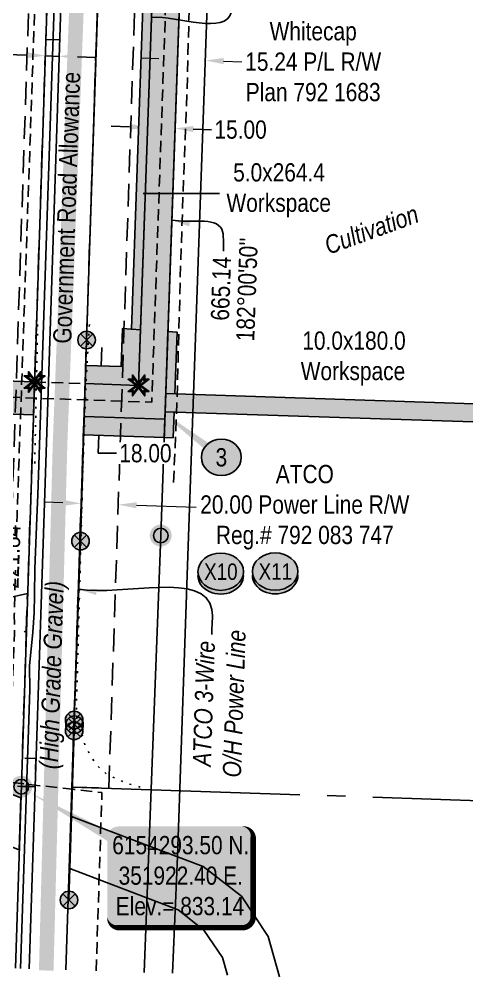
# Model space of a CAD drawing. Extents: x 348563 to 356787, y 6145683 to 6156014.
# Drawn here: x 351921 to 352167, y 6154189 to 6154714 of the extents above; entities that cross this region are included whole.
import ezdxf
from ezdxf.enums import TextEntityAlignment as Align

# ---------------------------------------------------------------- set-up
doc = ezdxf.new("R2010")
doc.units = 0
doc.header["$LTSCALE"] = 5
doc.header["$PDMODE"] = 34
doc.header["$PDSIZE"] = 0.03
for name, pattern in [('foc-ACCESSROAD', [3.75, 2.5, -1.25]), ('foc-FLOWLINE', [3.75, 2.5, -1.25]), ('foc-QUARTERLINE', [33, 25, -3, 2, -3]), ('foc-TIELINE', [1.875, 1.25, -0.625]), ('foc-TOPO', [1, 0.2, -0.8]), ('POWERLINE5', [7.8, 2.4, -0.6, 0.6, -0.6, 0.6, -0.6, 2.4]), ('UG_PIPE', [1.875, 1.25, -0.625])]:
    doc.linetypes.add(name, pattern=pattern)
doc.layers.get('Defpoints').update_dxf_attribs({"color": 9})
for name, color, linetype in [('AS-PIPE-UG', 44, 'UG_PIPE'), ('AS-POWER', 104, 'foc-POWER'), ('AS-POWER-EXISTING', 72, 'POWERLINE5'), ('AS-POWER-T', 104, 'Continuous'), ('AS-ROADS', 254, 'Continuous'), ('AS-TELUS', 224, 'foc-TEL'), ('C-AR', 13, 'foc-ACCESSROAD'), ('DETAIL-T', 7, 'Continuous'), ('F-EZE', 190, 'foc-FLOWLINE'), ('F-RW', 190, 'Continuous'), ('L-BD', 7, 'Continuous'), ('L-BD1', 253, 'Continuous'), ('L-MON', 1, 'Continuous'), ('L-QSEC', 8, 'foc-QUARTERLINE'), ('L-ROAD-T', 7, 'Continuous'), ('L-SEC', 7, 'Continuous'), ('L-TIE', 7, 'foc-TIELINE'), ('L-TITLEDB', 4, 'Continuous'), ('L-TITLEDB-T', 4, 'Continuous'), ('P-BORE', 7, 'Continuous'), ('P-CROSSINGS', 250, 'Continuous'), ('P-ELEVATION', 7, 'Continuous'), ('P-IOP1', 10, 'Continuous'), ('P-IOP1-H', 21, 'Continuous'), ('P-IOP2', 10, 'Continuous'), ('P-IOP2-H', 21, 'Continuous'), ('P-LTO', 14, 'Continuous'), ('P-PROPOSED', 10, 'Continuous'), ('P-PROPOSED-H', 21, 'Continuous'), ('P-TEMP-BLUE-T2', 146, 'Continuous'), ('P-TEMP-BLUE2', 146, 'Continuous'), ('P-TXT2', 4, 'Continuous'), ('T-GENERAL', 48, 'foc-TOPO'), ('T-TIE', 201, 'foc-TIELINE')]:
    doc.layers.add(name, color=color, linetype=linetype)
for name, color, linetype, lineweight in [('F-RW-T', 190, 'Continuous', 9), ('F-VCE-T', 190, 'Continuous', 9), ('T-TEXT', 48, 'Continuous', 18)]:
    doc.layers.add(name, color=color, linetype=linetype, lineweight=lineweight)
doc.layers.add('P-TEMP-BLUE-H2', color=7, linetype='Continuous', true_color=0x99e6ff)
doc.styles.add('80', font='ARIALN.TTF', dxfattribs={"height": 10})
doc.styles.add('80CG', font='ARIALN.TTF', dxfattribs={"height": 10})
doc.styles.add('80L', font='ARIALN.TTF', dxfattribs={"height": 10})
doc.styles.add('80LS', font='ARIALNI.TTF', dxfattribs={"height": 10})
doc.styles.add('Crossing', font='ARIALN.TTF', dxfattribs={"height": 10})
doc.styles.add('foc-LtypeFont', font='ARIALN.TTF', dxfattribs={"height": 7.35})
doc.linetypes.add('foc-POWER', pattern='A,6,-1,["P",foc-LtypeFont,S=0.2,R=0,X=-0.625,Y=-0.75],-1.24,4', length=12.24)
doc.linetypes.add('foc-POWER-NOLINE', pattern='A,0,-4,["P",foc-LtypeFont,S=0.2,R=0,X=-0.625,Y=-0.75],-8.24', length=12.24)
doc.linetypes.add('foc-TEL', pattern='A,2,-1,["T",foc-LtypeFont,S=0.2,R=0,X=-0.425,Y=-0.75],-1.24,8', length=12.24)
doc.dimstyles.new('Compass 5 000', dxfattribs={"dimscale": 5, "dimtxt": 9, "dimasz": 2, "dimexe": 0.2, "dimexo": 0.0625, "dimgap": 0.5, "dimtad": 0, "dimtih": 1, "dimtoh": 1, "dimzin": 0, "dimdsep": 46, "dimtxsty": '80CG', "dimcen": 0.1, "dimse1": 1, "dimse2": 1, "dimclrd": 256, "dimclrt": 256, "dimaunit": 1, "dimadec": 4, "dimazin": 0, "dimtfac": 0.06, "dimtofl": 0, "dimtmove": 0, "dimatfit": 1, "dimfxl": 0.2, "dimtolj": 1, "dimtzin": 0, "dimlwd": -1, "dimarcsym": 0})

# ---------------------------------------------------------------- blocks, each defined once
blk = doc.blocks.new('*D380')
at = {"layer": 'Defpoints', "color": 0, "transparency": 16777216}
for p in [(351943.16, 6154693.61), (351925.41, 6154389.71), (351933.1, 6154389.46)]:
    blk.add_point(p, dxfattribs=at)
at = {"layer": 'L-TITLEDB-T', "transparency": 16777216}
for p, q in [((351925.49, 6154694.19), (351822.61, 6154697.6)), ((351953.16, 6154693.28), (351963.15, 6154692.95))]:
    blk.add_line(p, q, dxfattribs=at)
for points in [[(351925.54, 6154695.86), (351925.43, 6154692.53), (351935.48, 6154693.86)], [(351953.21, 6154694.94), (351953.1, 6154691.61), (351943.16, 6154693.61)]]:
    blk.add_solid(points, dxfattribs=at)
at = {"layer": 'L-TITLEDB-T', "transparency": 16777216, "insert": (351783.88, 6154697.6), "char_height": 10, "attachment_point": 5, "style": '80CG', "bg_fill": 3, "box_fill_scale": 1.1, "bg_fill_color": 256, "bg_fill_true_color": 13158600, "bg_fill_transparency": 0}
blk.add_mtext('\\A1;7.62 Road\\PPlan 972 0076', dxfattribs=at)
blk = doc.blocks.new('*D518')
at = {"layer": 'Defpoints', "color": 0, "transparency": 16777216}
for p in [(352009.89, 6154750.32), (352025.34, 6154749.78), (352023.28, 6154691.28)]:
    blk.add_point(p, dxfattribs=at)
at = {"layer": 'F-RW-T', "transparency": 16777216}
for p, q in [((351997.84, 6154692.17), (351987.85, 6154692.52)), ((352033.28, 6154690.93), (352043.27, 6154690.57))]:
    blk.add_line(p, q, dxfattribs=at)
for points in [[(351997.9, 6154693.84), (351997.79, 6154690.51), (352007.84, 6154691.82)], [(352033.33, 6154692.59), (352033.22, 6154689.26), (352023.28, 6154691.28)]]:
    blk.add_solid(points, dxfattribs=at)
at = {"layer": 'F-RW-T', "transparency": 16777216, "insert": (352082.36, 6154690.57), "char_height": 10, "attachment_point": 5, "style": '80CG'}
blk.add_mtext('\\A1;Whitecap\\P15.24 P/L R/W\\PPlan 792 1683', dxfattribs=at)
blk = doc.blocks.new('*D519')
at = {"layer": 'Defpoints', "color": 0, "transparency": 16777216}
for p in [(351957.31, 6154514.53), (351977.7, 6154513.85), (351975.52, 6154447.98)]:
    blk.add_point(p, dxfattribs=at)
at = {"layer": 'F-VCE-T', "transparency": 16777216}
for p, q in [((351945.14, 6154448.98), (351935.14, 6154449.31)), ((351985.51, 6154447.65), (352018.17, 6154446.57))]:
    blk.add_line(p, q, dxfattribs=at)
for points in [[(351945.19, 6154450.65), (351945.08, 6154447.32), (351955.13, 6154448.65)], [(351985.57, 6154449.31), (351985.46, 6154445.98), (351975.52, 6154447.98)]]:
    blk.add_solid(points, dxfattribs=at)
at = {"layer": 'F-VCE-T', "transparency": 16777216, "insert": (352077.77, 6154446.57), "char_height": 10, "attachment_point": 5, "style": '80CG'}
blk.add_mtext('\\A1;ATCO\\P20.00 Power Line R/W\\PReg.# 792 083 747', dxfattribs=at)
blk = doc.blocks.new('fdia')
at = {"color": 255, "const_width": 1}
blk.add_lwpolyline([(-0.5, 0, 1), (0.5, 0, 1)], format="xyb", close=True, dxfattribs=at)
blk = doc.blocks.new('Fdiaa')
blk.add_blockref('fdia', (0, 0))
blk = doc.blocks.new('fdib')
at = {"color": 1, "const_width": 1.6}
blk.add_lwpolyline([(-0.4, 0, 1), (0.4, 0, 1)], format="xyb", close=True, dxfattribs=at)
at = {"color": 1}
blk.add_circle((0, 0), 0.8, dxfattribs=at)
blk = doc.blocks.new('Fdibb')
blk.add_blockref('fdib', (0, 0))
blk = doc.blocks.new('fdicc')
for name in ['Fdibb', 'Fdiaa']:
    blk.add_blockref(name, (0, 0))
blk = doc.blocks.new('FDI')
blk.add_blockref('fdicc', (0, 0))
blk = doc.blocks.new('POWERPOLE')
h = blk.add_hatch(color=255)
edge = h.paths.add_edge_path()
edge.add_arc((0, 0), 0.96, 0, 360)
at = {"linetype": 'Continuous'}
for p, q in [((0.68, -0.68), (-0.68, 0.68)), ((-0.68, -0.68), (0.68, 0.68))]:
    blk.add_line(p, q, dxfattribs=at)
blk.add_circle((0, 0), 0.96, dxfattribs=at)
blk = doc.blocks.new('TEMP')
h = blk.add_hatch(color=255)
h.dxf.hatch_style = 1
h.paths.add_polyline_path([(0, 0.25), (-0.67, 1.15), (-0.67, 0.67), (-1.15, 0.67), (-0.25, 0), (-1.15, -0.67), (-0.67, -0.67), (-0.67, -1.15), (0, -0.25), (0.67, -1.15), (0.67, -0.67), (1.15, -0.67), (0.25, 0), (1.15, 0.67), (0.67, 0.67), (0.67, 1.15)])
h.paths.add_polyline_path([(0.57, 0.85), (0.57, 0.57), (0.85, 0.57), (0.08, 0), (0.85, -0.57), (0.57, -0.57), (0.57, -0.85), (0, -0.08), (-0.57, -0.85), (-0.57, -0.57), (-0.85, -0.57), (-0.08, 0), (-0.85, 0.57), (-0.57, 0.57), (-0.57, 0.85), (0, 0.08)], flags=16)
h = blk.add_hatch(color=1)
h.dxf.hatch_style = 1
h.paths.add_polyline_path([(0, 0.08), (-0.57, 0.85), (-0.57, 0.57), (-0.85, 0.57), (-0.08, 0), (-0.85, -0.57), (-0.57, -0.57), (-0.57, -0.85), (0, -0.08), (0.57, -0.85), (0.57, -0.57), (0.85, -0.57), (0.08, 0), (0.85, 0.57), (0.57, 0.57), (0.57, 0.85)])
at = {"color": 1}
for p, q in [((-0.08, 0), (0.08, 0)), ((0, 0.08), (0, -0.08))]:
    blk.add_line(p, q, dxfattribs=at)
at = {"color": 255, "flags": 128}
blk.add_lwpolyline([(-0.25, 0), (-1.15, 0.67), (-0.67, 0.67), (-0.67, 1.15), (0, 0.25), (0.67, 1.15), (0.67, 0.67), (1.15, 0.67), (0.25, 0), (1.15, -0.67), (0.67, -0.67), (0.67, -1.15), (0, -0.25), (-0.67, -1.15), (-0.67, -0.67), (-1.15, -0.67)], close=True, dxfattribs=at)
at = {"color": 1, "flags": 128}
blk.add_lwpolyline([(-0.08, 0), (-0.85, 0.57), (-0.57, 0.57), (-0.57, 0.85), (0, 0.08), (0.57, 0.85), (0.57, 0.57), (0.85, 0.57), (0.08, 0), (0.85, -0.57), (0.57, -0.57), (0.57, -0.85), (0, -0.08), (-0.57, -0.85), (-0.57, -0.57), (-0.85, -0.57)], close=True, dxfattribs=at)
blk = doc.blocks.new('*U575')
at = {"layer": 'P-ELEVATION'}
h = blk.add_hatch(color=111, dxfattribs=at)
h.dxf.hatch_style = 1
edge = h.paths.add_edge_path()
edge.add_ellipse((0, 0), major_axis=(-10.94, 0), ratio=0.913794, start_angle=0, end_angle=360)
at = {"layer": 'P-ELEVATION', "color": 7, "flags": 128}
blk.add_lwpolyline([(0, 0, 5, 0, 0), (-37.89, 28.7, 0, 0, 0)], format="xyseb", dxfattribs=at)
at = {"layer": 'P-ELEVATION', "color": 7}
blk.add_ellipse((0, 0), major_axis=(-10.94, 0), ratio=0.913794, dxfattribs=at)
at = {"layer": 'P-ELEVATION', "style": '80'}
blk.add_attdef('BEND', text='', height=10, dxfattribs=at).set_placement((0, 0), align=Align.MIDDLE_CENTER)
blk = doc.blocks.new('xing2')
h = blk.add_hatch(color=50)
h.dxf.hatch_style = 1
edge = h.paths.add_edge_path()
edge.add_ellipse((0, 0), major_axis=(-12.5, 0), ratio=0.816297, start_angle=0, end_angle=360)
h = blk.add_hatch(color=250)
h.dxf.hatch_style = 1
edge = h.paths.add_edge_path()
edge.add_ellipse((0, -2.05), major_axis=(-12.5, 0), ratio=0.816297, start_angle=0, end_angle=180)
edge.add_line((12.5, -2.05), (12.5, 0))
edge.add_ellipse((0, 0), major_axis=(-12.5, 0), ratio=0.816297, start_angle=0, end_angle=180, ccw=False)
edge.add_line((-12.5, 0), (-12.5, -2.05))
at = {"color": 250}
blk.add_ellipse((0, 0), major_axis=(-12.5, 0), ratio=0.816297, dxfattribs=at)
blk.add_ellipse((0, -2.05), major_axis=(-12.5, 0), ratio=0.816297, start_param=0, end_param=3.141593, dxfattribs=at)
at = {"color": 250, "style": 'Crossing'}
blk.add_attdef('CROSSING', text='', height=9, dxfattribs=at).set_placement((0.09, 0.02), align=Align.MIDDLE_CENTER)
at = {"color": 250, "style": 'Crossing', "flags": 1}
for tag, p in [('OWNER', (0.09, -12.49)), ('DESCRIPTION', (0.09, -25.77)), ('LOCATION', (0.09, -39.3)), ('DWG_REF', (0.09, -52.84))]:
    blk.add_attdef(tag, text='', height=9, dxfattribs=at).set_placement(p, align=Align.MIDDLE_CENTER)
blk = doc.blocks.new('*D581')
at = {"layer": 'Defpoints', "color": 0, "transparency": 16777216}
for p in [(351964.49, 6154514.14), (351963.86, 6154496.15), (351965.2, 6154496.11)]:
    blk.add_point(p, dxfattribs=at)
at = {"layer": 'P-TXT2', "transparency": 16777216}
for p, q in [((351966.18, 6154524.09), (351966.53, 6154534.08)), ((351964.85, 6154486.11), (351964.5, 6154476.12)), ((351974.5, 6154476.12), (351964.5, 6154476.12))]:
    blk.add_line(p, q, dxfattribs=at)
for points in [[(351964.52, 6154524.14), (351967.85, 6154524.03), (351965.83, 6154514.09)], [(351963.18, 6154486.17), (351966.51, 6154486.05), (351965.2, 6154496.11)]]:
    blk.add_solid(points, dxfattribs=at)
at = {"layer": 'P-TXT2', "transparency": 16777216, "insert": (351990.43, 6154476.12), "char_height": 10, "attachment_point": 5, "style": '80CG', "bg_fill": 3, "box_fill_scale": 1.1, "bg_fill_color": 256, "bg_fill_true_color": 13158600, "bg_fill_transparency": 0}
blk.add_mtext('\\A1;18.00', dxfattribs=at)
blk = doc.blocks.new('*D582')
at = {"layer": 'Defpoints', "color": 0, "transparency": 16777216}
for p in [(351992.18, 6154669.32), (352007.17, 6154668.8), (352006.65, 6154654.06)]:
    blk.add_point(p, dxfattribs=at)
at = {"layer": 'P-TXT2', "transparency": 16777216}
for p, q in [((351981.67, 6154654.94), (351971.67, 6154655.29)), ((352016.64, 6154653.71), (352026.64, 6154653.36))]:
    blk.add_line(p, q, dxfattribs=at)
for points in [[(351981.73, 6154656.61), (351981.61, 6154653.27), (351991.66, 6154654.59)], [(352016.7, 6154655.38), (352016.58, 6154652.04), (352006.65, 6154654.06)]]:
    blk.add_solid(points, dxfattribs=at)
at = {"layer": 'P-TXT2', "transparency": 16777216, "insert": (352042.57, 6154653.36), "char_height": 10, "attachment_point": 5, "style": '80CG'}
blk.add_mtext('\\A1;15.00', dxfattribs=at)
blk = doc.blocks.new('*U588')
h = blk.add_hatch(color=254)
edge = h.paths.add_edge_path()
edge.add_line((-34, -28.5), (34, -28.5))
edge.add_arc((34, -22.5), 6, 270, 360)
edge.add_line((40, -22.5), (40, 21))
edge.add_arc((34, 21), 6, 0, 90)
edge.add_line((34, 27), (-34, 27))
edge.add_arc((-34, 21), 6, 90, 180)
edge.add_line((-40, 21), (-40, -22.5))
edge.add_arc((-34, -22.5), 6, 180, 270)
at = {"color": 1, "flags": 128}
blk.add_lwpolyline([(-82.45, 45.55, 0, 10, 0), (0, 0, 5, 5, 0)], format="xyseb", dxfattribs=at)
blk.add_lwpolyline([(-34, -28.5, 3, 3, 0), (34, -28.5, 3, 3, 0.414214), (40, -22.5, 3, 3, 0), (40, 21, 3, 0, 0.414214), (34, 27, 0, 0, 0), (-34, 27, 0, 0, 0.414214), (-40, 21, 0, 0, 0), (-40, -22.5, 0, 3, 0.414214)], format="xyseb", close=True, dxfattribs=at)
at = {"color": 1, "style": '80'}
blk.add_attdef('ENTER_TEXT_001', (-35.99, -5), '', height=10, dxfattribs=at)

msp = doc.modelspace()

# ---------------------------------------------------------------- hatches: boundary and pattern name
at = {"layer": 'P-IOP1-H'}
h = msp.add_hatch(color=256, dxfattribs=at)
h.dxf.hatch_style = 1
h.paths.add_polyline_path([(351578.819, 6154464.659), (351578.494, 6154454.667), (351657.359, 6154452.098), (351785.274, 6154501.898), (351929.078, 6154497.184), (351929.668, 6154515.17), (351782.201, 6154520.004), (351635.296, 6154462.819)])
at = {"layer": 'P-IOP2-H'}
h = msp.add_hatch(color=256, dxfattribs=at)
h.dxf.hatch_style = 1
h.paths.add_polyline_path([(351957.383, 6154514.261), (351956.793, 6154496.275), (352001.052, 6154494.824), (352022.173, 6155095.642), (352007.186, 6155096.166), (351986.696, 6154513.3)])
at = {"layer": 'P-PROPOSED-H'}
h = msp.add_hatch(color=256, dxfattribs=at)
h.dxf.hatch_style = 1
h.paths.add_polyline_path([(351957.383, 6154514.261), (351956.793, 6154496.275), (352001.052, 6154494.824), (352022.173, 6155095.642), (352007.186, 6155096.166), (351986.696, 6154513.3)])
h = msp.add_hatch(color=256, dxfattribs=at)
h.dxf.hatch_style = 1
h.paths.add_polyline_path([(351578.819, 6154464.659), (351578.494, 6154454.667), (351657.359, 6154452.098), (351785.274, 6154501.898), (351929.078, 6154497.184), (351929.668, 6154515.17), (351782.201, 6154520.004), (351635.296, 6154462.819)])
at = {"layer": 'P-TEMP-BLUE-H2'}
h = msp.add_hatch(color=256, dxfattribs=at)
h.dxf.hatch_style = 1
h.paths.add_polyline_path([(351987.767, 6154543.781), (351997.058, 6154808.06), (351992.061, 6154808.202), (351982.776, 6154544.089)])
h = msp.add_hatch(color=256, dxfattribs=at)
h.dxf.hatch_style = 1
h.paths.add_polyline_path([(351957.711, 6154524.253), (351977.055, 6154523.619), (351977.785, 6154544.398), (351987.767, 6154543.781), (351986.696, 6154513.3), (351957.383, 6154514.261)])
h = msp.add_hatch(color=256, dxfattribs=at)
h.dxf.hatch_style = 1
h.paths.add_polyline_path([(352002.74, 6154542.855), (352001.543, 6154508.812), (352006.539, 6154508.648), (352007.731, 6154542.546)])
h = msp.add_hatch(color=256, dxfattribs=at)
h.dxf.hatch_style = 1
h.paths.add_polyline_path([(352181.095, 6154492.923), (352001.192, 6154498.821), (352001.543, 6154508.812), (352181.447, 6154502.914)])
h = msp.add_hatch(color=256, dxfattribs=at)
h.dxf.hatch_style = 1
h.paths.add_polyline_path([(352001.052, 6154494.824), (351956.793, 6154496.275), (351956.466, 6154486.283), (352000.7, 6154484.833)])
h = msp.add_hatch(color=256, dxfattribs=at)
h.dxf.hatch_style = 1
h.paths.add_polyline_path([(352005.696, 6154484.669), (352006.188, 6154498.657), (352001.192, 6154498.821), (352000.7, 6154484.833)])

# ---------------------------------------------------------------- linework, layer by layer
at = {"layer": 'AS-PIPE-UG', "flags": 128}
for points in [[(351923.788, 6154295.101), (351916.662, 6154295.906), (351916.038, 6154317.601), (351917.379, 6154345.648), (351918.605, 6154377.728), (351918.567, 6154387.816), (351919.485, 6154420.1), (351920.067, 6154441.78), (351942.408, 6155082.78)], [(351951.454, 6154291.976), (351951.305, 6154291.993), (351950.464, 6154292.088), (351923.788, 6154295.101)], [(351963.406, 6154192.663), (351966.6, 6154290.265), (351951.454, 6154291.976)]]:
    msp.add_lwpolyline(points, dxfattribs=at)
at = {"layer": 'AS-ROADS', "const_width": 7.998, "flags": 128}
msp.add_lwpolyline([(351936.062, 6154192.835), (351943.624, 6154480.891), (351945.862, 6154539.021), (351967.221, 6155109.92), (351997.256, 6156010.36)], dxfattribs=at)
at = {"layer": 'AS-TELUS', "flags": 128}
msp.add_lwpolyline([(351922.042, 6154193.992), (351927.067, 6154346.635), (351926.901, 6154359.776), (351928.683, 6154378.153), (351929.375, 6154388.787), (351929.666, 6154398.672), (351929.847, 6154412.923), (351930.867, 6154440.748), (351931.541, 6154453.308), (351952.973, 6155097.859)], dxfattribs=at)
at = {"layer": 'C-AR', "flags": 128}
msp.add_lwpolyline([(351723.372, 6154330.211), (351925.123, 6154378.699), (351925.802, 6154399.421), (351716.053, 6154349.01)], close=True, dxfattribs=at)
at = {"layer": 'F-EZE', "flags": 128}
for points in [[(351943.066, 6154693.494), (351935.524, 6154693.729), (351922.913, 6154309.118), (351930.455, 6154308.872), (351929.948, 6154293.433), (351912.321, 6154294.004), (351938.359, 6155080.634), (351148.378, 6155105.307), (351148.964, 6155123.139)], [(351475.803, 6155113.065), (351475.508, 6155104.09), (351939.998, 6155089.583), (351940.311, 6155098.409), (351948.785, 6155098.152), (351948.201, 6155080.327), (351935.819, 6154702.72), (351943.446, 6154702.482)]]:
    msp.add_lwpolyline(points, dxfattribs=at)
at = {"layer": 'F-RW', "flags": 128}
msp.add_lwpolyline([(351867.388, 6155100.688), (351864.046, 6155006.524), (351862.9, 6154988.214), (351840.362, 6154339.598), (351848.482, 6154313.316), (351859.832, 6154296.217), (351863.934, 6154290.035), (351885.757, 6154272.593), (351921.2, 6154259.018), (351922.134, 6154287.503), (351903.101, 6154294.862), (351899.295, 6154296.311), (351884.06, 6154308.49), (351873.266, 6154324.746), (351867.528, 6154344.106), (351889.868, 6154987.036), (351894.4, 6155099.844)], close=True, dxfattribs=at)
for points in [[(352037.4, 6155095.113), (352022.173, 6155095.642), (351998.811, 6154431.09), (351989.658, 6154191.835)], [(352005.309, 6154191.323), (352007.956, 6154255.257), (352014.038, 6154430.555), (352037.4, 6155095.113)], [(351949.872, 6154277.176), (351948.945, 6154248.67), (352008.406, 6154226.16), (352022.427, 6154214.948), (352032.677, 6154199.895), (352035.426, 6154190.336)], [(352063.981, 6154189.401), (352057.713, 6154211.406), (352043.007, 6154233.478), (352022.09, 6154249.898), (351992.172, 6154261.207), (351949.872, 6154277.176)]]:
    msp.add_lwpolyline(points, dxfattribs=at)
at = {"layer": 'L-QSEC'}
for p, q in [((351123.081, 6154319.561), (351929.948, 6154293.433)), ((351950.062, 6154293.318), (352723.959, 6154267.335))]:
    msp.add_line(p, q, dxfattribs=at)
at = {"layer": 'L-SEC'}
for p, q in [((351956.413, 6155097.941), (351926.768, 6154193.838)), ((351946.78, 6154193.196), (351976.516, 6155097.239))]:
    msp.add_line(p, q, dxfattribs=at)
at = {"layer": 'L-TITLEDB', "flags": 128}
msp.add_lwpolyline([(351919.141, 6154194.082), (351948.785, 6155098.152)], dxfattribs=at)
at = {"layer": 'P-TEMP-BLUE2', "flags": 128}
for points in [[(351987.767, 6154543.781), (351997.058, 6154808.06), (351992.061, 6154808.202), (351982.776, 6154544.089)], [(352181.095, 6154492.923), (352001.192, 6154498.821), (352001.543, 6154508.812), (352181.447, 6154502.914)], [(352005.696, 6154484.669), (352006.188, 6154498.657), (352001.192, 6154498.821), (352000.7, 6154484.833)]]:
    msp.add_lwpolyline(points, close=True, dxfattribs=at)
at = {"layer": 'P-TEMP-BLUE2'}
msp.add_lwpolyline([(352002.74, 6154542.855), (352001.543, 6154508.812), (352006.539, 6154508.648), (352007.731, 6154542.546)], close=True, dxfattribs=at)

# ---------------------------------------------------------------- block references
at = {"layer": 'AS-POWER-EXISTING', "xscale": 4.998716849999971, "yscale": 4.998716849999971, "zscale": 4.998716849999971}
for p in [(351951.4, 6154330.053), (351951.38, 6154324.154), (351951.585, 6154327.527), (351948.51, 6154231.5)]:
    msp.add_blockref('POWERPOLE', p, dxfattribs=at)
at = {"layer": 'DETAIL-T'}
ref = msp.add_blockref('*U588', (352009.526, 6154244.752), dxfattribs=dict(at, xscale=0.9994840965544196, yscale=0.9994840965544196, zscale=0.9994840965544196))
ref.add_attrib('ENTER_TEXT_001', '6154293.50 N.', (351972.25, 6154256.518), dxfattribs={"layer": '0', "color": 1, "height": 9.99484, "style": '80'})
ref.add_attrib('ENTER_TEXT_002', '351922.40 E.', (351975.724, 6154239.819), dxfattribs={"layer": '0', "color": 1, "height": 9.99484, "style": '80'})
ref.add_attrib('ENTER_TEXT_003', 'Elev.= 833.14', (351974.18, 6154223.12), dxfattribs={"layer": '0', "color": 1, "height": 9.99484, "style": '80'})
at = {"layer": 'L-MON'}
for name, p, xscale, yscale, zscale in [('TEMP', (351986.696, 6154513.3), 4.998716849999971, 4.998716849999971, 4.998716849999971), ('FDI', (351998.811, 6154431.09), 4.999999999999963, 4.999999999999963, 4.999999999999963)]:
    msp.add_blockref(name, p, dxfattribs=dict(at, xscale=xscale, yscale=yscale, zscale=zscale))
at = {"layer": 'L-MON', "color": 3, "xscale": 4.998716849999971, "yscale": 4.998716849999971, "zscale": 4.998716849999971}
msp.add_blockref('FDI', (351922.401, 6154293.503), dxfattribs=at)
at = {"layer": 'P-BORE', "color": 3, "xscale": 0.99974337, "yscale": 0.99974337, "zscale": 0.99974337}
msp.add_blockref('*U575', (352032.034, 6154473.921), dxfattribs=at).add_auto_attribs({'BEND': '3'})
at = {"layer": 'P-CROSSINGS', "color": 3, "xscale": 0.99974337, "yscale": 0.99974337, "zscale": 0.99974337}
for p, values in [((352031.687, 6154411.261), {'CROSSING': 'X10'}), ((352061.537, 6154411.373), {'CROSSING': 'X11'})]:
    msp.add_blockref('xing2', p, dxfattribs=at).add_auto_attribs(values)

# ---------------------------------------------------------------- texts
at = {"layer": 'AS-POWER-T', "insert": (352016.071, 6154298.756), "char_height": 9.99743, "attachment_point": 1, "rotation": 88.11531, "style": '80L'}
msp.add_mtext_dynamic_manual_height_columns('\\pi6.083;{\\fArial Narrow|b0|i1|c0|p34;ATCO 3-Wire \\P\\pi0.54551;O/H Power Line}', width=80.59312, gutter_width=49.95, heights=[0], dxfattribs=at)
at = {"layer": 'L-BD1', "style": '80L'}
for s, height, p in [("182°00'50''", 9.99743, (352046.041, 6154565.819)), ('665.14', 9.9974, (352031.804, 6154566.319))]:
    msp.add_text(s, height=height, rotation=87.9866, dxfattribs=at).set_placement(p, align=Align.MIDDLE)
at = {"layer": 'P-TEMP-BLUE-T2', "char_height": 9.99484, "attachment_point": 1, "style": '80L'}
for s, insert in [('\\pi4.2286;5.0x264.4\\P\\pi0.56063;Workspace', (352034.289, 6154634.991)), ('\\pi1.4299;10.0x180.0\\P\\pi0.56063;Workspace', (352074.971, 6154542.85))]:
    msp.add_mtext_dynamic_manual_height_columns(s, width=57.73597, gutter_width=50, heights=[0], dxfattribs=dict(at, insert=insert))
at = {"layer": 'T-TEXT', "style": '80LS'}
msp.add_text('Cultivation', height=9.99496, rotation=20, dxfattribs=at).set_placement((352114.275, 6154598.654), align=Align.MIDDLE_CENTER)

# ---------------------------------------------------------------- dimensions: what is measured, and where the dimension line sits
at = {"layer": 'F-RW-T'}
dim = msp.add_linear_dim(base=(352023.282, 6154691.277), p1=(352009.894, 6154750.321), p2=(352025.339, 6154749.778), angle=357.98681, text='Whitecap\\P15.24 P/L R/W\\PPlan 792 1683', dimstyle='Compass 5 000', dxfattribs=at)
dim.commit()
dim.dimension.update_dxf_attribs({"geometry": '*D518', "text_midpoint": (352082.356, 6154690.574), "dimtype": 161})
at = {"layer": 'P-TXT2'}
dim = msp.add_linear_dim(base=(352006.649, 6154654.062), p1=(351992.18, 6154669.323), p2=(352007.167, 6154668.796), angle=357.98664, text='15.00', dimstyle='Compass 5 000', dxfattribs=at)
dim.commit()
dim.dimension.update_dxf_attribs({"geometry": '*D582', "text_midpoint": (352042.575, 6154653.359), "dimtype": 161})

# ---------------------------------------------------------------- leaders
at = {"layer": 'L-BD1', "path_type": 1}
for points in [[(351993.781, 6154714.857), (352037.649, 6154717.846), (352038.395, 6154723.819)], [(352004.883, 6154603.807), (352032.247, 6154598.834), (352033.214, 6154586.754)]]:
    msp.add_leader(points, dimstyle='Compass 5 000', override={"dimgap": 0.5, "dimtad": 0}, dxfattribs=at)
at = {"layer": 'P-TEMP-BLUE-T2', "path_type": 1}
msp.add_leader([(351989.242, 6154618.381), (352031.013, 6154618.381)], dimstyle='Compass 5 000', override={"dimgap": 0.5, "dimtad": 0}, dxfattribs=at)

# ---------------------------------------------------------------- next in the draw order: dimensions: what is measured, and where the dimension line sits
at = {"layer": 'L-TITLEDB-T'}
dim = msp.add_linear_dim(base=(351943.164, 6154693.609), p1=(351925.412, 6154389.715), p2=(351933.096, 6154389.46), angle=358.10414, text='7.62 Road\\PPlan 972 0076', dimstyle='Compass 5 000', override={"dimtfill": 1}, dxfattribs=at)
dim.commit()
dim.dimension.update_dxf_attribs({"geometry": '*D380', "text_midpoint": (351783.878, 6154697.599), "dimtype": 161})

# ---------------------------------------------------------------- next in the draw order: linework, layer by layer
at = {"layer": 'AS-PIPE-UG', "flags": 128}
msp.add_lwpolyline([(352005.832, 6154460.199), (352007.423, 6154496.205), (352008.78, 6154543.204), (352009.758, 6154581.47), (352011.619, 6154633.904), (352013.153, 6154673.439), (352014.449, 6154719.021), (352016.269, 6154765.683), (352017.695, 6154803.86), (352018.845, 6154838.706), (352019.744, 6154867.543), (352020.909, 6154897.603), (352022.157, 6154932.86), (352023.904, 6154978.897), (352025.463, 6155019.518), (352026.442, 6155049.346), (352027.008, 6155089.855), (352027.119, 6155116.647), (352028.216, 6155139.505), (352029.556, 6155155.093), (352030.542, 6155165.983), (351994.928, 6155168.062), (351975.933, 6155168.602), (351958.895, 6155169.044)], dxfattribs=at)
at = {"layer": 'AS-POWER', "linetype": 'foc-POWER-NOLINE', "flags": 128}
msp.add_lwpolyline([(351948.51, 6154231.5), (351951.38, 6154324.154), (351951.585, 6154327.527), (351951.4, 6154330.053), (351954.864, 6154427.974), (351958.183, 6154538.134), (351975.121, 6155044.361), (351977.707, 6155117.85)], dxfattribs=at)
at = {"layer": 'F-EZE', "flags": 128}
msp.add_lwpolyline([(351970.379, 6154292.645), (351996.987, 6155096.524), (351976.516, 6155097.239), (351950.062, 6154293.318)], close=True, dxfattribs=at)
at = {"layer": 'L-TIE'}
msp.add_line((351929.668, 6154515.17), (351957.383, 6154514.261), dxfattribs=at)
at = {"layer": 'P-IOP1', "flags": 128}
msp.add_lwpolyline([(351578.819, 6154464.659), (351578.494, 6154454.667), (351657.359, 6154452.098), (351785.274, 6154501.898), (351929.078, 6154497.184), (351929.668, 6154515.17), (351782.201, 6154520.004), (351635.296, 6154462.819)], close=True, dxfattribs=at)
at = {"layer": 'P-IOP2', "flags": 128}
msp.add_lwpolyline([(351957.383, 6154514.261), (351956.793, 6154496.275), (352001.052, 6154494.824), (352022.173, 6155095.642), (352007.186, 6155096.166), (351986.696, 6154513.3)], close=True, dxfattribs=at)
at = {"layer": 'P-LTO', "flags": 128}
for points in [[(351957.383, 6154514.261), (351956.793, 6154496.275), (352001.052, 6154494.824), (352022.173, 6155095.642), (352007.186, 6155096.166), (351986.696, 6154513.3)], [(351578.819, 6154464.659), (351578.494, 6154454.667), (351657.359, 6154452.098), (351785.274, 6154501.898), (351929.078, 6154497.184), (351929.668, 6154515.17), (351782.201, 6154520.004), (351635.296, 6154462.819)]]:
    msp.add_lwpolyline(points, close=True, dxfattribs=at)
at = {"layer": 'P-PROPOSED', "flags": 128}
for points in [[(351957.383, 6154514.261), (351956.793, 6154496.275), (352001.052, 6154494.824), (352022.173, 6155095.642), (352007.186, 6155096.166), (351986.696, 6154513.3)], [(351578.819, 6154464.659), (351578.494, 6154454.667), (351657.359, 6154452.098), (351785.274, 6154501.898), (351929.078, 6154497.184), (351929.668, 6154515.17), (351782.201, 6154520.004), (351635.296, 6154462.819)]]:
    msp.add_lwpolyline(points, close=True, dxfattribs=at)
at = {"layer": 'P-TEMP-BLUE2', "flags": 128}
for points in [[(351957.711, 6154524.253), (351977.055, 6154523.619), (351977.785, 6154544.398), (351987.767, 6154543.781), (351986.696, 6154513.3), (351957.383, 6154514.261)], [(352001.052, 6154494.824), (351956.793, 6154496.275), (351956.466, 6154486.283), (352000.7, 6154484.833)]]:
    msp.add_lwpolyline(points, close=True, dxfattribs=at)
at = {"layer": 'T-GENERAL', "flags": 128}
for points in [[(351931.356, 6154546.584), (351929.74, 6154469.26)], [(351959.727, 6154546.597), (351958.141, 6154520.057), (351956.899, 6154489.167), (351956.152, 6154467.789), (351952.505, 6154333.032), (351954.427, 6154326.472), (351957.632, 6154315.296), (351963.268, 6154305.639), (351969.846, 6154299.788), (351981.497, 6154294.989), (351990.332, 6154292.459)]]:
    msp.add_lwpolyline(points, dxfattribs=at)
at = {"layer": 'T-TIE', "flags": 128}
msp.add_lwpolyline([(351578.685, 6154459.834), (351646.343, 6154457.63), (351784.624, 6154511.458), (351929.402, 6154506.369), (351957.131, 6154505.394), (351993.875, 6154504.102), (352014.679, 6155095.908), (352015.373, 6155116.006), (352018.136, 6155196.104), (352118.946, 6155192.56)], dxfattribs=at)

# ---------------------------------------------------------------- next in the draw order: block references
at = {"layer": 'AS-POWER-EXISTING', "xscale": 4.998716849999971, "yscale": 4.998716849999971, "zscale": 4.998716849999971}
for p in [(351958.183, 6154538.134), (351954.864, 6154427.974)]:
    msp.add_blockref('POWERPOLE', p, dxfattribs=at)
at = {"layer": 'L-MON', "xscale": 4.998716849999971, "yscale": 4.998716849999971, "zscale": 4.998716849999971}
msp.add_blockref('TEMP', (351929.668, 6154515.17), dxfattribs=at)

# ---------------------------------------------------------------- next in the draw order: texts
at = {"layer": 'L-BD', "insert": (351916.53, 6154419.516), "char_height": 9.9974, "width": 11.3514, "attachment_point": 5, "rotation": 88.122, "style": '80L', "bg_fill": 3, "box_fill_scale": 1.15, "bg_fill_color": 256, "bg_fill_true_color": 256, "bg_fill_transparency": 0}
msp.add_mtext('221.84', dxfattribs=at)
at = {"layer": 'L-ROAD-T', "insert": (351942.258, 6154610.802), "char_height": 9.9948, "width": 148.52882, "attachment_point": 2, "rotation": 88.11397, "style": '80L'}
msp.add_mtext('Government Road Allowance', dxfattribs=at)
at = {"layer": 'T-TEXT', "style": '80LS'}
msp.add_text('(High Grade Gravel)', height=9.9948, rotation=88.11397, dxfattribs=at).set_placement((351939.038, 6154354.686), align=Align.MIDDLE_CENTER)

# ---------------------------------------------------------------- next in the draw order: dimensions: what is measured, and where the dimension line sits
at = {"layer": 'F-VCE-T'}
dim = msp.add_linear_dim(base=(351975.52, 6154447.977), p1=(351957.313, 6154514.527), p2=(351977.701, 6154513.852), angle=358.10414, text='ATCO\\P20.00 Power Line R/W\\PReg.# 792 083 747', dimstyle='Compass 5 000', dxfattribs=at)
dim.commit()
dim.dimension.update_dxf_attribs({"geometry": '*D519', "text_midpoint": (352077.767, 6154446.565), "dimtype": 161})

# ---------------------------------------------------------------- next in the draw order: leaders
at = {"layer": 'AS-POWER-T', "linetype": 'ByBlock', "path_type": 1}
msp.add_leader([(351953.707, 6154401.625), (352026.887, 6154390.507), (352026.751, 6154376.867)], dimstyle='Compass 5 000', override={"dimgap": 0.5, "dimtad": 0}, dxfattribs=at)

# ---------------------------------------------------------------- next in the draw order: dimensions: what is measured, and where the dimension line sits
at = {"layer": 'P-TXT2'}
dim = msp.add_linear_dim(base=(351965.198, 6154496.107), p1=(351964.494, 6154514.138), p2=(351963.862, 6154496.154), angle=267.98664, text='18.00', dimstyle='Compass 5 000', override={"dimtmove": 1, "dimtfill": 1}, dxfattribs=at)
dim.commit()
dim.dimension.update_dxf_attribs({"geometry": '*D581', "text_midpoint": (351970.878, 6154476.916), "dimtype": 161})

doc.saveas('drawing.dxf')
